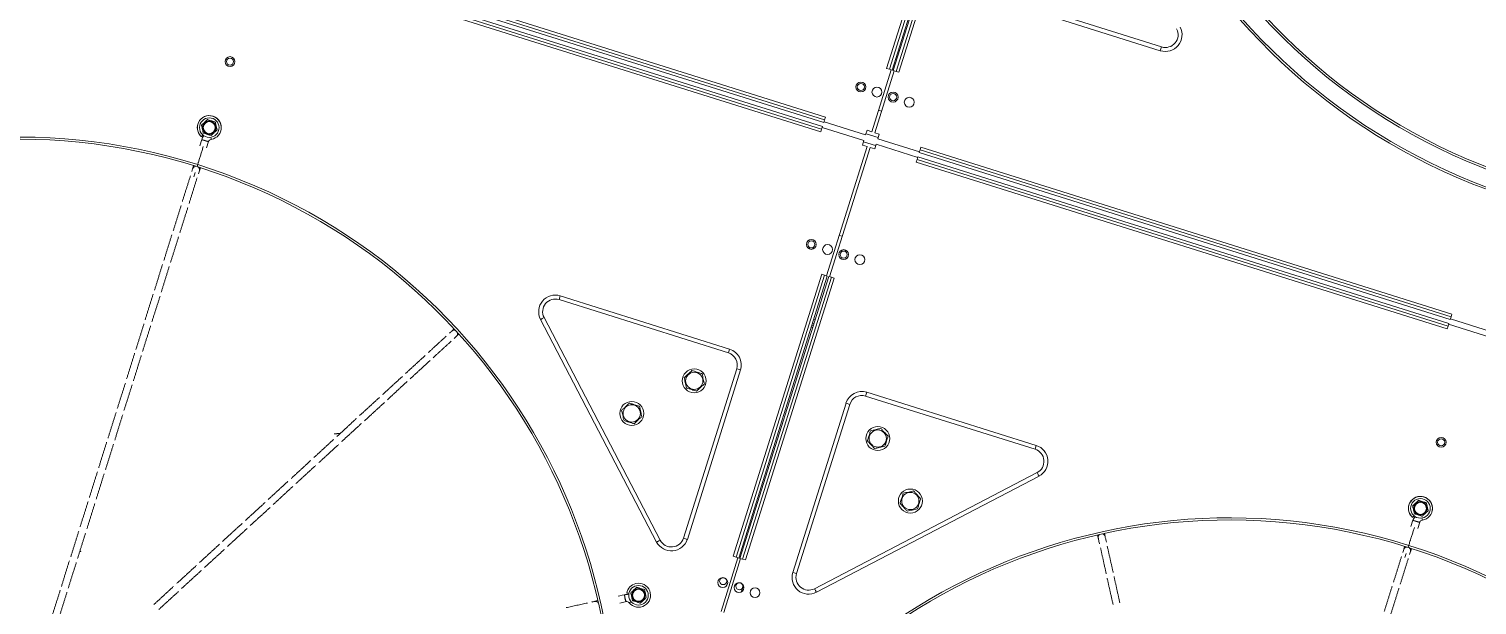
# Model space of a CAD drawing. Header units: metres. Extents: x -17822 to 152406, y -4219 to 19791.
# Drawn here: x 116126.5 to 116229.1, y 6655.3 to 6696.2 of the extents above; entities that cross this region are included whole.
import ezdxf

# ---------------------------------------------------------------- set-up
doc = ezdxf.new("R2010")
doc.units = ezdxf.units.M
doc.header["$LTSCALE"] = 100
doc.header["$MEASUREMENT"] = 0
doc.layers.get('0').update_dxf_attribs({"color": 9, "lineweight": 9})
doc.layers.add('Chiller', color=32, linetype='Continuous', lineweight=9)

# ---------------------------------------------------------------- blocks, each defined once
blk = doc.blocks.new('Chiller')
at = {"layer": 'Chiller', "linetype": 'Continuous'}
for p, q in [((372.12, 32.5), (365.84, 12.52)), ((372.31, 32.44), (366.03, 12.46)), ((372.5, 32.38), (366.22, 12.4)), ((366.31, 12.37), (372.6, 32.35)), ((366.51, 12.31), (372.79, 32.29)), ((366.7, 12.25), (372.98, 32.23)), ((361.44, 8.87), (323.81, 20.7)), ((323.87, 20.89), (361.5, 9.06)), ((361.17, 8.01), (323.54, 19.84)), ((323.6, 20.03), (361.23, 8.2)), ((323.66, 20.22), (361.29, 8.39)), ((361.38, 8.68), (323.75, 20.51)), ((373.24, 17.55), (385.24, 13.77)), ((373.32, 17.82), (385.33, 14.04)), ((385.24, 13.77), (385.33, 14.04)), ((364.79, 8.02), (366.17, 12.41)), ((364.99, 7.96), (366.37, 12.35)), ((365.84, 12.52), (366.03, 12.46)), ((366.03, 12.46), (366.22, 12.4)), ((366.51, 12.31), (366.31, 12.37)), ((366.7, 12.25), (366.51, 12.31)), ((365.47, 9.49), (365.27, 9.55)), ((361.29, 8.39), (361.23, 8.2)), ((361.27, 8.34), (364.23, 7.41)), ((361.38, 8.68), (361.44, 8.87)), ((361.4, 8.73), (364.35, 7.8)), ((361.44, 8.87), (361.5, 9.06)), ((317.15, 7.04), (317.29, 7.48)), ((317.77, 7.33), (317.29, 7.48)), ((317.76, 7.31), (317.29, 7.46)), ((317.77, 7.33), (317.63, 6.89)), ((361.23, 8.2), (361.17, 8.01)), ((364.13, 7.08), (364.23, 7.41)), ((365.06, 7.05), (364.2, 7.32)), ((364.46, 8.13), (364.35, 7.8)), ((365.24, 7.62), (364.38, 7.89)), ((364.46, 8.13), (364.79, 8.02)), ((365.32, 7.86), (364.99, 7.96)), ((365.32, 7.86), (365.21, 7.53)), ((368.17, 6.6), (365.21, 7.53)), ((317.16, 6.21), (317.11, 6.07)), ((317.16, 6.21), (317.17, 6.25)), ((317.22, 6.4), (317.17, 6.25)), ((317.22, 6.4), (317.23, 6.44)), ((317.27, 6.58), (317.23, 6.44)), ((317.27, 6.58), (317.29, 6.63)), ((317.33, 6.77), (317.29, 6.63)), ((317.33, 6.77), (317.35, 6.82)), ((317.39, 6.97), (317.35, 6.82)), ((364.46, 6.97), (361.58, -2.18)), ((364.66, 6.91), (361.78, -2.25)), ((364.13, 7.08), (364.46, 6.97)), ((364.99, 6.81), (364.66, 6.91)), ((364.99, 6.81), (365.09, 7.14)), ((368.05, 6.21), (365.09, 7.14)), ((368.06, 6.26), (368, 6.07)), ((368.06, 6.26), (405.7, -5.57)), ((368.15, 6.55), (368.21, 6.74)), ((405.79, -5.28), (368.15, 6.55)), ((368.21, 6.74), (368.27, 6.93)), ((405.85, -5.09), (368.21, 6.74)), ((368.27, 6.93), (405.91, -4.9)), ((316.58, 5.2), (316.64, 5.4)), ((316.95, 5.56), (317, 5.7)), ((317.04, 5.84), (317, 5.7)), ((317.04, 5.84), (317.05, 5.88)), ((317.1, 6.03), (317.05, 5.88)), ((317.12, 5.25), (317.05, 5.05)), ((317.1, 6.03), (317.11, 6.07)), ((368, 6.07), (367.94, 5.88)), ((405.58, -5.95), (367.94, 5.88)), ((368, 6.07), (405.64, -5.76)), ((316.77, 4.98), (316.73, 4.84)), ((316.82, 5.13), (316.77, 4.98)), ((362.68, 0.62), (362.48, 0.68)), ((361.25, -2.08), (354.97, -22.07)), ((361.44, -2.14), (355.16, -22.13)), ((361.63, -2.2), (355.35, -22.19)), ((355.44, -22.22), (361.73, -2.23)), ((355.63, -22.27), (361.92, -2.29)), ((355.83, -22.33), (362.11, -2.35)), ((361.25, -2.08), (361.44, -2.14)), ((361.44, -2.14), (361.63, -2.2)), ((361.92, -2.29), (361.73, -2.23)), ((362.11, -2.35), (361.92, -2.29)), ((342.7, -3.6), (342.62, -3.87)), ((354.62, -7.65), (342.62, -3.87)), ((342.7, -3.6), (354.71, -7.38)), ((405.85, -5.09), (405.79, -5.28)), ((405.85, -5.09), (405.91, -4.9)), ((349.53, -21.06), (341.3, -5.28)), ((341.55, -5.15), (349.78, -20.93)), ((360.49, -5.82), (360.59, -5.85)), ((360.54, -5.68), (360.63, -5.71)), ((360.58, -5.54), (360.68, -5.57)), ((360.68, -5.57), (360.58, -5.54)), ((360.77, -5.28), (360.67, -5.25)), ((405.58, -5.95), (405.64, -5.76)), ((405.64, -5.76), (405.7, -5.57)), ((409.5, -6.82), (405.68, -5.62)), ((405.8, -5.23), (409.62, -6.43)), ((354.71, -7.38), (354.62, -7.65)), ((351.44, -20.78), (355.21, -8.78)), ((355.48, -8.86), (351.71, -20.87)), ((355.21, -8.78), (355.48, -8.86)), ((359.18, -23.22), (362.96, -11.21)), ((363.23, -11.3), (362.96, -11.21)), ((364.44, -10.44), (364.35, -10.71)), ((364.35, -10.71), (376.36, -14.48)), ((364.44, -10.44), (376.45, -14.21)), ((359.45, -23.3), (363.23, -11.3)), ((376.45, -14.21), (376.36, -14.48)), ((376.51, -16.14), (360.73, -24.37)), ((376.64, -16.39), (360.86, -24.62)), ((403.01, -19.95), (403.15, -19.51)), ((403.13, -20.41), (403.09, -20.55)), ((403.13, -20.41), (403.14, -20.36)), ((403.19, -20.22), (403.14, -20.36)), ((403.63, -19.66), (403.15, -19.51)), ((403.62, -19.68), (403.15, -19.53)), ((403.19, -20.22), (403.21, -20.17)), ((403.25, -20.02), (403.21, -20.17)), ((403.63, -19.66), (403.49, -20.1)), ((351.44, -20.78), (351.71, -20.87)), ((402.81, -21.43), (402.85, -21.29)), ((402.9, -21.15), (402.85, -21.29)), ((402.9, -21.15), (402.91, -21.1)), ((402.96, -20.96), (402.91, -21.1)), ((402.96, -20.96), (402.97, -20.92)), ((403.01, -20.78), (402.97, -20.92)), ((403.01, -20.78), (403.03, -20.73)), ((403.07, -20.59), (403.03, -20.73)), ((403.07, -20.59), (403.09, -20.55)), ((354.1, -25.98), (355.3, -22.17)), ((354.3, -26.05), (355.49, -22.23)), ((354.97, -22.07), (355.16, -22.13)), ((355.16, -22.13), (355.35, -22.19)), ((355.63, -22.27), (355.44, -22.22)), ((355.83, -22.33), (355.63, -22.27)), ((402.44, -21.79), (402.5, -21.58)), ((402.63, -22.01), (402.58, -22.15)), ((402.67, -21.86), (402.63, -22.01)), ((402.98, -21.73), (402.91, -21.94)), ((359.45, -23.3), (359.18, -23.22)), ((355.53, -24.6), (355.64, -24.27)), ((355.64, -24.27), (355.68, -24.13)), ((347.6, -25.37), (347.72, -25.27))]:
    blk.add_line(p, q, dxfattribs=at)
at = {"layer": 'Chiller', "linetype": 'Continuous', "flags": 128}
for points in [[(317.27, 7.68), (317.28, 7.69), (317.32, 7.73), (317.37, 7.79)], [(334.84, -6.26), (334.88, -6.22), (334.92, -6.18), (334.96, -6.15), (334.99, -6.12), (335, -6.11)], [(341.3, -5.28), (341.32, -5.27), (341.34, -5.26), (341.36, -5.25), (341.4, -5.23), (341.43, -5.21), (341.47, -5.19), (341.51, -5.17), (341.55, -5.15)], [(335.34, -6.47), (335.33, -6.49), (335.3, -6.51), (335.26, -6.55), (335.22, -6.59), (335.18, -6.63)], [(376.64, -16.39), (376.63, -16.37), (376.62, -16.35), (376.6, -16.32), (376.59, -16.29), (376.57, -16.26), (376.55, -16.22), (376.53, -16.18), (376.51, -16.14)], [(403.13, -19.31), (403.14, -19.3), (403.17, -19.26), (403.23, -19.2)], [(349.78, -20.93), (349.74, -20.95), (349.7, -20.97), (349.66, -20.99), (349.63, -21.01), (349.6, -21.03), (349.57, -21.04), (349.55, -21.05), (349.53, -21.06)], [(380.93, -21.18), (380.93, -21.17), (380.91, -21.09), (380.89, -21.01), (380.88, -20.94), (380.86, -20.88), (380.85, -20.84), (380.85, -20.8), (380.84, -20.78)], [(381.33, -20.67), (381.33, -20.69), (381.34, -20.73), (381.35, -20.78), (381.37, -20.84), (381.38, -20.91), (381.4, -20.98), (381.42, -21.06), (381.42, -21.07)], [(360.73, -24.37), (360.75, -24.41), (360.77, -24.45), (360.79, -24.49), (360.81, -24.52), (360.82, -24.56), (360.84, -24.58), (360.85, -24.6), (360.86, -24.62)], [(344.93, -25.31), (344.97, -25.3), (345.03, -25.29), (345.08, -25.28), (345.11, -25.27), (345.13, -25.27)], [(346.81, -24.89), (346.92, -24.87), (347.09, -24.83), (347.26, -24.79)], [(347.37, -25.28), (347.2, -25.32), (347.03, -25.36), (346.92, -25.38)], [(347.35, -25.28), (347.34, -25.27), (347.33, -25.21), (347.31, -25.13), (347.29, -25.04), (347.27, -24.95), (347.26, -24.87), (347.24, -24.82), (347.24, -24.8)], [(347.37, -25.28), (347.36, -25.26), (347.35, -25.21), (347.33, -25.13), (347.31, -25.04), (347.29, -24.94), (347.27, -24.86), (347.26, -24.81), (347.26, -24.79), (347.26, -24.79)], [(347.41, -24.67), (347.43, -24.68), (347.49, -24.69), (347.57, -24.7), (347.57, -24.7)]]:
    blk.add_lwpolyline(points, dxfattribs=at)
at = {"layer": 'Chiller', "linetype": 'Continuous'}
for centre, radius in [((319.29, 13), 0.35), ((319.29, 13), 0.25), ((364.01, 11.2), 0.35), ((364.01, 11.2), 0.25), ((365.15, 10.84), 0.35), ((366.3, 10.48), 0.35), ((366.3, 10.48), 0.25), ((367.44, 10.12), 0.35), ((317.82, 8.32), 0.693), ((317.82, 8.32), 0.693), ((317.82, 8.32), 0.477), ((317.82, 8.32), 0.477), ((317.82, 8.32), 0.425), ((317.82, 8.32), 0.425), ((360.5, 0.04), 0.35), ((360.5, 0.04), 0.25), ((361.65, -0.32), 0.35), ((362.79, -0.68), 0.35), ((362.79, -0.68), 0.25), ((363.94, -1.04), 0.35), ((352.2, -9.63), 0.85), ((352.2, -9.63), 0.612), ((347.77, -11.94), 0.85), ((347.77, -11.94), 0.612), ((365.21, -13.72), 0.85), ((365.21, -13.72), 0.612), ((405.15, -13.99), 0.35), ((405.15, -13.99), 0.25), ((367.52, -18.15), 0.85), ((367.52, -18.15), 0.612), ((403.68, -18.67), 0.693), ((403.68, -18.67), 0.693), ((403.68, -18.67), 0.477), ((403.68, -18.67), 0.477), ((403.68, -18.67), 0.425), ((403.68, -18.67), 0.425), ((354.22, -23.93), 0.35), ((348.25, -24.83), 0.693), ((348.25, -24.83), 0.477), ((348.25, -24.83), 0.425), ((355.37, -24.29), 0.35), ((355.4, -24.19), 0.25), ((356.51, -24.65), 0.35), ((356.51, -24.65), 0.35)]:
    blk.add_circle(centre, radius, dxfattribs=at)
for centre, radius, start, end in [((423.62, 44.77), 43.58, 72.5493, 252.5493), ((423.62, 44.77), 43.43, 72.5493, 252.5493), ((423.62, 44.77), 42.25, 72.5493, 252.5493), ((423.62, 44.77), 42.1, 72.5493, 252.5493), ((385.6, 14.9), 1.18, 252.5493, 27.5493), ((385.6, 14.9), 0.9, 252.5493, 27.5493), ((317.82, 8.32), 0.85, 342.5493, 225.5136), ((317.82, 8.32), 0.85, 162.5493, 229.5849), ((317.82, 8.32), 0.85, 279.5849, 162.5493), ((304.33, -34.61), 42.25, 72.5493, 252.5493), ((304.33, -34.61), 42.1, 72.5493, 252.5493), ((318, 7.24), 0.75, 138.0303, 162.5493), ((318, 7.24), 0.25, 99.5849, 162.5493), ((375.5, 17.27), 58.37, 189.4985, 189.6526), ((304.33, -34.61), 42.25, 252.5493, 72.5493), ((304.33, -34.61), 42.1, 252.5493, 72.5493), ((316.88, 5.33), 0.247, 87.1461, 162.1932), ((316.88, 5.33), 0.247, 342.9171, 57.9406), ((342.35, -4.73), 1.18, 72.5493, 207.5493), ((342.35, -4.73), 0.9, 72.5493, 207.5493), ((335.17, -6.29), 0.246, 64.7213, 132.321), ((335.17, -6.29), 0.246, 312.7765, 20.3671), ((354.35, -8.51), 0.9, 342.5493, 72.5493), ((354.35, -8.51), 1.18, 342.5493, 72.5493), ((364.08, -11.57), 1.18, 72.5493, 162.5493), ((364.08, -11.57), 0.9, 72.5493, 162.5493), ((376.09, -15.34), 1.18, 297.5493, 72.5493), ((376.09, -15.34), 0.9, 297.5493, 72.5493), ((403.68, -18.67), 0.85, 342.5493, 225.5136), ((403.68, -18.67), 0.85, 162.5493, 229.5849), ((403.68, -18.67), 0.85, 279.5849, 162.5493), ((390.18, -61.6), 42.25, 72.5493, 252.5493), ((390.18, -61.6), 42.1, 72.5493, 252.5493), ((403.86, -19.75), 0.75, 138.0303, 162.5493), ((403.86, -19.75), 0.25, 99.5849, 162.5493), ((461.36, -9.72), 58.37, 189.4985, 189.6526), ((381.08, -20.72), 0.246, 124.7111, 192.3423), ((381.09, -20.72), 0.246, 12.7828, 80.372), ((350.58, -20.51), 1.18, 207.5493, 342.5493), ((350.58, -20.51), 0.9, 207.5493, 342.5493), ((390.18, -61.6), 42.25, 252.5493, 72.5493), ((390.18, -61.6), 42.1, 252.5493, 72.5493), ((402.73, -21.66), 0.247, 87.1461, 162.1932), ((402.74, -21.66), 0.247, 342.9171, 57.9406), ((354.25, -23.83), 0.25, 162.5493, 65.7516), ((354.25, -23.83), 0.25, 79.3456, 162.5493), ((360.31, -23.57), 1.18, 162.5493, 297.5493), ((360.31, -23.57), 0.9, 162.5493, 297.5493), ((348.25, -24.83), 0.85, 102.5493, 169.5849), ((348.25, -24.83), 0.85, 219.5849, 102.5493), ((345.19, -25.51), 0.247, 27.1522, 102.1873), ((347.4, -25.53), 0.75, 78.0285, 102.5493), ((347.4, -25.53), 0.25, 39.5849, 102.5493)]:
    blk.add_arc(centre, radius, start, end, dxfattribs=at)
for points, knots in [([(317.27, 8.5), (317.28, 8.51), (317.33, 8.55), (317.41, 8.62), (317.51, 8.72), (317.61, 8.81), (317.67, 8.86), (317.69, 8.89)], [0, 0, 0, 0, 0.111317, 0.325272, 0.540886, 0.820939, 1, 1, 1, 1]), ([(317.69, 8.89), (317.69, 8.88), (317.66, 8.85), (317.58, 8.78), (317.47, 8.68), (317.36, 8.58), (317.29, 8.51), (317.27, 8.5), (317.27, 8.5)], [0, 0, 0, 0, 0.061534, 0.243715, 0.500215, 0.869736, 0.981559, 1, 1, 1, 1]), ([(317.27, 8.5), (317.27, 8.48), (317.29, 8.42), (317.31, 8.31), (317.34, 8.18), (317.37, 8.05), (317.39, 7.96), (317.39, 7.93)], [0, 0, 0, 0, 0.111316, 0.325271, 0.540885, 0.820939, 1, 1, 1, 1]), ([(317.69, 8.89), (317.71, 8.88), (317.77, 8.86), (317.87, 8.83), (318, 8.79), (318.13, 8.75), (318.21, 8.72), (318.25, 8.71)], [0, 0, 0, 0, 0.1112877, 0.3252305, 0.5408352, 0.8208977, 1, 1, 1, 1]), ([(318.25, 8.71), (318.23, 8.72), (318.17, 8.74), (318.07, 8.77), (317.94, 8.81), (317.81, 8.85), (317.73, 8.88), (317.69, 8.89)], [0, 0, 0, 0, 0.111362, 0.325305, 0.54091, 0.820973, 1, 1, 1, 1]), ([(318.25, 8.71), (318.25, 8.7), (318.26, 8.66), (318.28, 8.57), (318.31, 8.41), (318.35, 8.27), (318.37, 8.17), (318.37, 8.15), (318.37, 8.15)], [0, 0, 0, 0, 0.061534, 0.243715, 0.500215, 0.869736, 0.981559, 1, 1, 1, 1]), ([(318.37, 8.15), (318.37, 8.17), (318.35, 8.23), (318.33, 8.33), (318.3, 8.47), (318.27, 8.6), (318.25, 8.68), (318.25, 8.71)], [0, 0, 0, 0, 0.1113546, 0.3252697, 0.5408846, 0.820939, 1, 1, 1, 1]), ([(317.39, 7.93), (317.41, 7.93), (317.47, 7.91), (317.57, 7.88), (317.7, 7.84), (317.83, 7.79), (317.91, 7.77), (317.95, 7.76)], [0, 0, 0, 0, 0.1112877, 0.3252305, 0.5408352, 0.8208977, 1, 1, 1, 1]), ([(317.95, 7.76), (317.95, 7.77), (317.98, 7.8), (318.06, 7.86), (318.17, 7.97), (318.28, 8.07), (318.35, 8.13), (318.37, 8.15), (318.37, 8.15)], [0, 0, 0, 0, 0.061534, 0.243715, 0.500216, 0.869737, 0.98156, 1, 1, 1, 1]), ([(351.49, -9.4), (351.53, -9.36), (351.63, -9.27), (351.82, -9.1), (351.95, -8.98), (352.04, -8.9)], [0, 0, 0, 0, 0.2648574, 0.5354749, 1, 1, 1, 1]), ([(352.04, -8.9), (352.07, -8.91), (352.22, -8.95), (352.47, -9.03), (352.67, -9.1), (352.76, -9.12)], [0, 0, 0, 0, 0.1321411, 0.6363088, 1, 1, 1, 1]), ([(352.76, -9.12), (352.77, -9.19), (352.8, -9.31), (352.85, -9.56), (352.89, -9.74), (352.92, -9.86)], [0, 0, 0, 0, 0.2648575, 0.5354438, 1, 1, 1, 1]), ([(351.65, -10.14), (351.64, -10.07), (351.61, -9.95), (351.55, -9.7), (351.51, -9.52), (351.49, -9.4)], [0, 0, 0, 0, 0.264857, 0.535476, 1, 1, 1, 1]), ([(352.37, -10.36), (352.28, -10.34), (352.08, -10.27), (351.83, -10.19), (351.68, -10.15), (351.65, -10.14)], [0, 0, 0, 0, 0.3636912, 0.8678589, 1, 1, 1, 1]), ([(352.92, -9.86), (352.87, -9.9), (352.77, -9.99), (352.59, -10.16), (352.45, -10.28), (352.37, -10.36)], [0, 0, 0, 0, 0.264857, 0.535476, 1, 1, 1, 1]), ([(347.05, -11.72), (347.1, -11.67), (347.2, -11.58), (347.39, -11.41), (347.52, -11.29), (347.61, -11.21)], [0, 0, 0, 0, 0.264857, 0.535445, 1, 1, 1, 1]), ([(347.61, -11.21), (347.69, -11.24), (347.9, -11.3), (348.14, -11.38), (348.29, -11.43), (348.32, -11.43)], [0, 0, 0, 0, 0.363652, 0.867851, 1, 1, 1, 1]), ([(347.22, -12.45), (347.2, -12.39), (347.17, -12.26), (347.12, -12.01), (347.08, -11.83), (347.05, -11.72)], [0, 0, 0, 0, 0.264857, 0.535476, 1, 1, 1, 1]), ([(348.49, -12.17), (348.44, -12.21), (348.34, -12.3), (348.15, -12.47), (348.02, -12.6), (347.93, -12.68)], [0, 0, 0, 0, 0.264857, 0.535476, 1, 1, 1, 1]), ([(348.32, -11.43), (348.34, -11.5), (348.37, -11.63), (348.42, -11.88), (348.46, -12.05), (348.49, -12.17)], [0, 0, 0, 0, 0.264857, 0.535476, 1, 1, 1, 1]), ([(347.93, -12.68), (347.9, -12.67), (347.75, -12.62), (347.51, -12.54), (347.3, -12.48), (347.22, -12.45)], [0, 0, 0, 0, 0.132149, 0.636348, 1, 1, 1, 1]), ([(364.47, -13.88), (364.48, -13.85), (364.53, -13.7), (364.61, -13.46), (364.67, -13.25), (364.7, -13.17)], [0, 0, 0, 0, 0.132143, 0.63632, 1, 1, 1, 1]), ([(364.7, -13.17), (364.76, -13.15), (364.89, -13.12), (365.14, -13.07), (365.32, -13.03), (365.43, -13)], [0, 0, 0, 0, 0.264862, 0.535464, 1, 1, 1, 1]), ([(365.43, -13), (365.48, -13.05), (365.57, -13.15), (365.74, -13.34), (365.86, -13.47), (365.94, -13.56)], [0, 0, 0, 0, 0.2648478, 0.5354892, 1, 1, 1, 1]), ([(364.98, -14.43), (364.94, -14.39), (364.85, -14.29), (364.68, -14.1), (364.55, -13.97), (364.47, -13.88)], [0, 0, 0, 0, 0.264862, 0.535465, 1, 1, 1, 1]), ([(365.72, -14.27), (365.65, -14.29), (365.52, -14.31), (365.27, -14.37), (365.1, -14.41), (364.98, -14.43)], [0, 0, 0, 0, 0.264847, 0.535489, 1, 1, 1, 1]), ([(365.94, -13.56), (365.91, -13.64), (365.85, -13.85), (365.77, -14.09), (365.72, -14.24), (365.72, -14.27)], [0, 0, 0, 0, 0.36368, 0.867857, 1, 1, 1, 1]), ([(367.01, -17.6), (367.08, -17.58), (367.2, -17.56), (367.45, -17.5), (367.63, -17.46), (367.75, -17.44)], [0, 0, 0, 0, 0.264847, 0.53549, 1, 1, 1, 1]), ([(367.75, -17.44), (367.79, -17.48), (367.88, -17.58), (368.05, -17.77), (368.17, -17.9), (368.25, -17.99)], [0, 0, 0, 0, 0.264861, 0.535465, 1, 1, 1, 1]), ([(366.79, -18.31), (366.81, -18.23), (366.88, -18.02), (366.96, -17.78), (367, -17.63), (367.01, -17.6)], [0, 0, 0, 0, 0.36368, 0.867857, 1, 1, 1, 1]), ([(367.3, -18.87), (367.25, -18.82), (367.16, -18.72), (366.99, -18.53), (366.87, -18.4), (366.79, -18.31)], [0, 0, 0, 0, 0.264847, 0.53549, 1, 1, 1, 1]), ([(368.25, -17.99), (368.24, -18.02), (368.2, -18.17), (368.12, -18.41), (368.05, -18.62), (368.03, -18.7)], [0, 0, 0, 0, 0.132143, 0.63632, 1, 1, 1, 1]), ([(403.13, -18.49), (403.14, -18.48), (403.18, -18.44), (403.26, -18.37), (403.37, -18.27), (403.47, -18.18), (403.53, -18.13), (403.55, -18.1)], [0, 0, 0, 0, 0.111317, 0.325272, 0.540886, 0.820939, 1, 1, 1, 1]), ([(403.55, -18.1), (403.54, -18.11), (403.51, -18.14), (403.44, -18.21), (403.32, -18.31), (403.22, -18.41), (403.15, -18.48), (403.13, -18.49), (403.13, -18.49)], [0, 0, 0, 0, 0.061534, 0.243715, 0.500215, 0.869736, 0.981559, 1, 1, 1, 1]), ([(403.55, -18.1), (403.57, -18.11), (403.63, -18.13), (403.73, -18.16), (403.86, -18.2), (403.99, -18.24), (404.07, -18.27), (404.1, -18.28)], [0, 0, 0, 0, 0.1112877, 0.3252305, 0.5408352, 0.8208977, 1, 1, 1, 1]), ([(404.1, -18.28), (404.08, -18.27), (404.03, -18.25), (403.93, -18.22), (403.79, -18.18), (403.66, -18.14), (403.58, -18.11), (403.55, -18.1)], [0, 0, 0, 0, 0.111362, 0.325305, 0.54091, 0.820973, 1, 1, 1, 1]), ([(404.1, -18.28), (404.11, -18.29), (404.11, -18.33), (404.14, -18.42), (404.17, -18.58), (404.2, -18.72), (404.22, -18.82), (404.23, -18.84), (404.23, -18.84)], [0, 0, 0, 0, 0.061534, 0.243715, 0.500215, 0.869736, 0.981559, 1, 1, 1, 1]), ([(404.23, -18.84), (404.22, -18.82), (404.21, -18.76), (404.19, -18.66), (404.16, -18.52), (404.13, -18.39), (404.11, -18.31), (404.1, -18.28)], [0, 0, 0, 0, 0.1113546, 0.3252697, 0.5408846, 0.820939, 1, 1, 1, 1]), ([(368.03, -18.7), (367.96, -18.72), (367.84, -18.75), (367.59, -18.8), (367.41, -18.84), (367.3, -18.87)], [0, 0, 0, 0, 0.264861, 0.535465, 1, 1, 1, 1]), ([(403.13, -18.49), (403.13, -18.51), (403.14, -18.57), (403.17, -18.67), (403.2, -18.81), (403.23, -18.94), (403.25, -19.02), (403.25, -19.06)], [0, 0, 0, 0, 0.111316, 0.325271, 0.540885, 0.820939, 1, 1, 1, 1]), ([(403.25, -19.06), (403.27, -19.06), (403.33, -19.08), (403.43, -19.11), (403.56, -19.15), (403.69, -19.19), (403.77, -19.22), (403.8, -19.23)], [0, 0, 0, 0, 0.1112877, 0.3252305, 0.5408352, 0.8208977, 1, 1, 1, 1]), ([(403.8, -19.23), (403.81, -19.22), (403.84, -19.19), (403.92, -19.13), (404.03, -19.02), (404.14, -18.92), (404.21, -18.86), (404.23, -18.84), (404.23, -18.84)], [0, 0, 0, 0, 0.061534, 0.243715, 0.500216, 0.869737, 0.98156, 1, 1, 1, 1]), ([(348.12, -24.26), (348.11, -24.28), (348.07, -24.32), (347.99, -24.39), (347.89, -24.48), (347.79, -24.58), (347.72, -24.63), (347.7, -24.65)], [0, 0, 0, 0, 0.111314, 0.32527, 0.540883, 0.820939, 1, 1, 1, 1]), ([(348.68, -24.44), (348.67, -24.43), (348.63, -24.42), (348.53, -24.39), (348.38, -24.34), (348.24, -24.3), (348.15, -24.27), (348.13, -24.27), (348.12, -24.26)], [0, 0, 0, 0, 0.0615681, 0.2437281, 0.5002132, 0.8697422, 0.9815728, 1, 1, 1, 1]), ([(348.8, -25), (348.8, -24.98), (348.78, -24.93), (348.76, -24.82), (348.73, -24.68), (348.7, -24.55), (348.68, -24.47), (348.68, -24.44)], [0, 0, 0, 0, 0.111318, 0.325274, 0.540888, 0.820939, 1, 1, 1, 1]), ([(347.7, -24.65), (347.7, -24.67), (347.72, -24.73), (347.74, -24.84), (347.77, -24.97), (347.8, -25.1), (347.82, -25.19), (347.82, -25.22)], [0, 0, 0, 0, 0.111314, 0.32527, 0.540888, 0.820939, 1, 1, 1, 1]), ([(347.82, -25.22), (347.84, -25.22), (347.88, -25.23), (347.97, -25.26), (348.12, -25.31), (348.26, -25.36), (348.35, -25.38), (348.37, -25.39), (348.38, -25.39)], [0, 0, 0, 0, 0.0615681, 0.2437281, 0.5002132, 0.8697422, 0.9815728, 1, 1, 1, 1]), ([(348.38, -25.39), (348.39, -25.38), (348.43, -25.34), (348.51, -25.27), (348.61, -25.17), (348.71, -25.08), (348.78, -25.02), (348.8, -25)], [0, 0, 0, 0, 0.111318, 0.32527, 0.540888, 0.820939, 1, 1, 1, 1])]:
    blk.add_open_spline(points, degree=3, knots=knots, dxfattribs=at)
for points in [[(316.64, 5.4), (316.71, 5.63)], [(317.19, 5.48), (317.12, 5.25)], [(315.91, 3.09), (316.49, 4.91)], [(316.96, 4.77), (316.39, 2.95)], [(315.26, 1), (315.83, 2.81)], [(316.3, 2.66), (315.73, 0.85)], [(314.6, -1.1), (315.16, 0.71)], [(315.64, 0.57), (315.07, -1.25)], [(313.94, -3.2), (314.5, -1.39)], [(314.98, -1.53), (314.41, -3.35)], [(313.27, -5.3), (313.84, -3.49)], [(314.33, -3.63), (313.75, -5.45)], [(312.62, -7.4), (313.19, -5.59)], [(313.66, -5.73), (313.09, -7.55)], [(335, -6.11), (335.17, -5.95)], [(333.34, -7.63), (334.62, -6.46)], [(334.96, -6.83), (333.69, -7.99)], [(335.51, -6.32), (335.34, -6.47)], [(311.96, -9.5), (312.53, -7.68)], [(313, -7.83), (312.44, -9.64)], [(331.73, -9.11), (333.13, -7.83)], [(333.47, -8.19), (332.07, -9.48)], [(311.3, -11.6), (311.87, -9.79)], [(312.35, -9.92), (311.77, -11.74)], [(330.1, -10.61), (331.51, -9.32)], [(331.84, -9.68), (330.45, -10.97)], [(328.48, -12.09), (329.88, -10.81)], [(330.23, -11.17), (328.83, -12.46)], [(310.64, -13.69), (311.21, -11.88)], [(311.68, -12.03), (311.12, -13.84)], [(326.87, -13.58), (328.26, -12.29)], [(328.61, -12.65), (327.2, -13.94)], [(309.98, -15.79), (310.54, -13.99)], [(311.03, -14.13), (310.46, -15.94)], [(325.24, -15.07), (326.64, -13.78)], [(326.99, -14.14), (325.59, -15.43)], [(327.1, -13.36), (326.67, -13.39)], [(323.62, -16.56), (325.02, -15.27)], [(309.32, -17.9), (309.89, -16.08)], [(310.36, -16.23), (309.8, -18.03)], [(325.36, -15.63), (323.96, -16.92)], [(322, -18.04), (323.4, -16.75)], [(323.74, -17.12), (322.35, -18.4)], [(308.66, -19.99), (309.23, -18.18)], [(309.71, -18.32), (309.14, -20.13)], [(320.38, -19.53), (321.78, -18.25)], [(322.13, -18.61), (320.72, -19.89)], [(308, -22.1), (308.57, -20.28)], [(309.05, -20.42), (308.48, -22.23)], [(318.75, -21.02), (320.16, -19.73)], [(320.5, -20.1), (319.1, -21.38)], [(381.28, -20.45), (381.33, -20.67)], [(317.13, -22.51), (318.54, -21.22)], [(380.84, -20.78), (380.79, -20.56)], [(381.41, -23.32), (381, -21.47)], [(381.48, -21.36), (381.9, -23.22)], [(402.5, -21.58), (402.57, -21.36)], [(403.05, -21.51), (402.98, -21.73)], [(307.34, -24.2), (307.9, -22.38)], [(308.39, -22.52), (307.82, -24.33)], [(308.72, -21.75), (308.67, -21.72)], [(318.89, -21.58), (317.49, -22.86)], [(401.77, -23.9), (402.34, -22.08)], [(402.82, -22.22), (402.25, -24.04)], [(315.51, -24), (316.92, -22.71)], [(317.26, -23.07), (315.86, -24.35)], [(381.96, -23.51), (382.37, -25.36)], [(306.68, -26.29), (307.25, -24.48)], [(307.73, -24.62), (307.16, -26.43)], [(313.89, -25.49), (315.29, -24.2)], [(315.64, -24.56), (314.24, -25.84)], [(381.89, -25.48), (381.47, -23.62)], [(401.11, -25.99), (401.68, -24.18)], [(402.16, -24.33), (401.59, -26.14)], [(343.13, -25.71), (344.63, -25.38)], [(345.13, -25.27), (345.36, -25.21)]]:
    blk.add_open_spline(points, degree=1, dxfattribs=at)

msp = doc.modelspace()

# ---------------------------------------------------------------- block references
at = {"color": 2}
msp.add_blockref('Chiller', (115821.42, 6680.84), dxfattribs=at)

doc.saveas('drawing.dxf')
